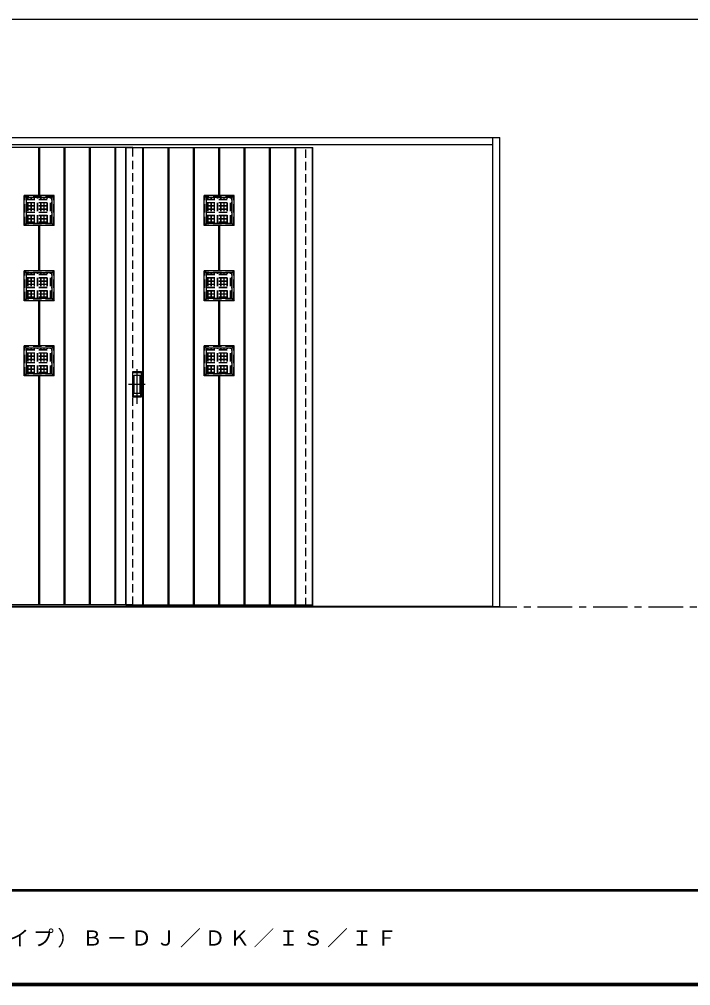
# Model space of a CAD drawing. Units: millimetres, scale not verified. Extents: x -6000 to 5700, y -4307 to 4260.
# Drawn here: x -3176 to -267, y -4205 to -16 of the extents above; entities that cross this region are included whole.
import ezdxf

# ---------------------------------------------------------------- set-up
doc = ezdxf.new("R2010")
doc.units = ezdxf.units.MM
doc.header["$LTSCALE"] = 30
doc.linetypes.add('CHAIN1', pattern=[8, 5, -1, 1, -1])
doc.linetypes.add('DASHED1', pattern=[1.8, 1.2, -0.6])
for name, color, linetype in [('0-1_通り芯', 7, 'CHAIN1'), ('0-2_扉', 7, 'Continuous'), ('0-3_仕上げ', 3, 'Continuous'), ('0-4_枠', 3, 'Continuous'), ('0-6_引手', 7, 'Continuous'), ('0-C_ハッチ', 4, 'Continuous'), ('F-1_枠', 6, 'Continuous'), ('F-A_文字', 7, 'Continuous')]:
    doc.layers.add(name, color=color, linetype=linetype)
doc.styles.add('ＭＳ ゴシック', font='')
doc.styles.get('ＭＳ ゴシック').set_extended_font_data('MS Gothic')

msp = doc.modelspace()

# ---------------------------------------------------------------- linework, layer by layer
at = {"layer": '0-1_通り芯'}
msp.add_line((-5490, -2562.5), (5690, -2562.5), dxfattribs=at)
at = {"layer": '0-2_扉', "color": 3}
for p, q in [((-2684.15, -571.5), (-3494.15, -571.5)), ((-2714.15, -571.5), (-1904.15, -571.5)), ((-2684.15, -2554.5), (-3494.15, -2554.5)), ((-2714.15, -2554.5), (-1904.15, -2554.5)), ((-2714.15, -2562.5), (-2684.15, -2562.5))]:
    msp.add_line(p, q, dxfattribs=at)
at = {"layer": '0-2_扉', "color": 4, "linetype": 'DASHED1'}
for p, q in [((-2684.15, -2554.5), (-2684.15, -571.5)), ((-1934.15, -2559.5), (-1934.15, -557.5)), ((-1904.15, -2559.5), (-1904.15, -557.5))]:
    msp.add_line(p, q, dxfattribs=at)
at = {"layer": '0-3_仕上げ'}
for p, q in [((-3091.15, -779.5), (-3091.15, -571.5)), ((-3087.15, -779.5), (-3087.15, -571.5)), ((-2981.15, -2554.5), (-2981.15, -571.5)), ((-2977.15, -2554.5), (-2977.15, -571.5)), ((-2871.15, -2554.5), (-2871.15, -571.5)), ((-2867.15, -2554.5), (-2867.15, -571.5)), ((-2761.15, -2554.5), (-2761.15, -571.5)), ((-2757.15, -2554.5), (-2757.15, -571.5)), ((-2714.15, -2554.5), (-2714.15, -571.5)), ((-2712.15, -2554.5), (-2712.15, -571.5)), ((-2641.15, -2554.5), (-2641.15, -571.5)), ((-2637.15, -2554.5), (-2637.15, -571.5)), ((-2531.15, -2554.5), (-2531.15, -571.5)), ((-2527.15, -2554.5), (-2527.15, -571.5)), ((-2421.15, -2554.5), (-2421.15, -571.5)), ((-2417.15, -2554.5), (-2417.15, -571.5)), ((-2311.15, -779.5), (-2311.15, -571.5)), ((-2307.15, -779.5), (-2307.15, -571.5)), ((-2201.15, -2554.5), (-2201.15, -571.5)), ((-2197.15, -2554.5), (-2197.15, -571.5)), ((-2091.15, -2554.5), (-2091.15, -571.5)), ((-2087.15, -2554.5), (-2087.15, -571.5)), ((-1981.15, -2554.5), (-1981.15, -571.5)), ((-1977.15, -2554.5), (-1977.15, -571.5)), ((-1906.15, -2554.5), (-1906.15, -571.5)), ((-1904.15, -2554.5), (-1904.15, -571.5)), ((-3024.15, -779.5), (-3154.15, -779.5)), ((-3154.15, -909.5), (-3154.15, -779.5)), ((-3154.15, -779.5), (-3145.15, -788.5)), ((-3033.15, -788.5), (-3145.15, -788.5)), ((-3145.15, -900.5), (-3145.15, -788.5)), ((-3033.15, -788.5), (-3024.15, -779.5)), ((-3033.15, -900.5), (-3033.15, -788.5)), ((-3024.15, -909.5), (-3024.15, -779.5)), ((-2244.15, -779.5), (-2374.15, -779.5)), ((-2374.15, -909.5), (-2374.15, -779.5)), ((-2374.15, -779.5), (-2365.15, -788.5)), ((-2253.15, -788.5), (-2365.15, -788.5)), ((-2365.15, -900.5), (-2365.15, -788.5)), ((-2253.15, -788.5), (-2244.15, -779.5)), ((-2253.15, -900.5), (-2253.15, -788.5)), ((-2244.15, -909.5), (-2244.15, -779.5)), ((-3024.15, -909.5), (-3154.15, -909.5)), ((-3091.15, -1105.5), (-3091.15, -909.5)), ((-3087.15, -1105.5), (-3087.15, -909.5)), ((-3033.15, -900.5), (-3024.15, -909.5)), ((-2244.15, -909.5), (-2374.15, -909.5)), ((-2311.15, -1105.5), (-2311.15, -909.5)), ((-2307.15, -1105.5), (-2307.15, -909.5)), ((-2253.15, -900.5), (-2244.15, -909.5)), ((-3024.15, -1105.5), (-3154.15, -1105.5)), ((-3154.15, -1235.5), (-3154.15, -1105.5)), ((-3154.15, -1105.5), (-3145.15, -1114.5)), ((-3033.15, -1114.5), (-3145.15, -1114.5)), ((-3145.15, -1226.5), (-3145.15, -1114.5)), ((-3033.15, -1114.5), (-3024.15, -1105.5)), ((-3033.15, -1226.5), (-3033.15, -1114.5)), ((-3024.15, -1235.5), (-3024.15, -1105.5)), ((-2244.15, -1105.5), (-2374.15, -1105.5)), ((-2374.15, -1235.5), (-2374.15, -1105.5)), ((-2374.15, -1105.5), (-2365.15, -1114.5)), ((-2253.15, -1114.5), (-2365.15, -1114.5)), ((-2365.15, -1226.5), (-2365.15, -1114.5)), ((-2253.15, -1114.5), (-2244.15, -1105.5)), ((-2253.15, -1226.5), (-2253.15, -1114.5)), ((-2244.15, -1235.5), (-2244.15, -1105.5)), ((-3024.15, -1235.5), (-3154.15, -1235.5)), ((-3091.15, -1431.5), (-3091.15, -1235.5)), ((-3087.15, -1431.5), (-3087.15, -1235.5)), ((-3033.15, -1226.5), (-3024.15, -1235.5)), ((-2244.15, -1235.5), (-2374.15, -1235.5)), ((-2311.15, -1431.5), (-2311.15, -1235.5)), ((-2307.15, -1431.5), (-2307.15, -1235.5)), ((-2253.15, -1226.5), (-2244.15, -1235.5)), ((-3024.15, -1431.5), (-3154.15, -1431.5)), ((-3154.15, -1561.5), (-3154.15, -1431.5)), ((-3154.15, -1431.5), (-3145.15, -1440.5)), ((-3033.15, -1440.5), (-3145.15, -1440.5)), ((-3145.15, -1552.5), (-3145.15, -1440.5)), ((-3033.15, -1440.5), (-3024.15, -1431.5)), ((-3033.15, -1552.5), (-3033.15, -1440.5)), ((-3024.15, -1561.5), (-3024.15, -1431.5)), ((-2244.15, -1431.5), (-2374.15, -1431.5)), ((-2374.15, -1561.5), (-2374.15, -1431.5)), ((-2374.15, -1431.5), (-2365.15, -1440.5)), ((-2253.15, -1440.5), (-2365.15, -1440.5)), ((-2365.15, -1552.5), (-2365.15, -1440.5)), ((-2253.15, -1440.5), (-2244.15, -1431.5)), ((-2253.15, -1552.5), (-2253.15, -1440.5)), ((-2244.15, -1561.5), (-2244.15, -1431.5)), ((-3024.15, -1561.5), (-3154.15, -1561.5)), ((-3091.15, -2554.5), (-3091.15, -1561.5)), ((-3087.15, -2554.5), (-3087.15, -1561.5)), ((-3033.15, -1552.5), (-3024.15, -1561.5)), ((-2244.15, -1561.5), (-2374.15, -1561.5)), ((-2311.15, -2554.5), (-2311.15, -1561.5)), ((-2307.15, -2554.5), (-2307.15, -1561.5)), ((-2253.15, -1552.5), (-2244.15, -1561.5))]:
    msp.add_line(p, q, dxfattribs=at)
at = {"layer": '0-3_仕上げ', "color": 7}
for p, q in [((-3089.15, -779.5), (-3089.15, -571.5)), ((-2979.15, -2554.5), (-2979.15, -571.5)), ((-2869.15, -2554.5), (-2869.15, -571.5)), ((-2759.15, -2554.5), (-2759.15, -571.5)), ((-2639.15, -2554.5), (-2639.15, -571.5)), ((-2529.15, -2554.5), (-2529.15, -571.5)), ((-2419.15, -2554.5), (-2419.15, -571.5)), ((-2309.15, -779.5), (-2309.15, -571.5)), ((-2199.15, -2554.5), (-2199.15, -571.5)), ((-2089.15, -2554.5), (-2089.15, -571.5)), ((-1979.15, -2554.5), (-1979.15, -571.5)), ((-3089.15, -1105.5), (-3089.15, -909.5)), ((-2309.15, -1105.5), (-2309.15, -909.5)), ((-3089.15, -1431.5), (-3089.15, -1235.5)), ((-2309.15, -1431.5), (-2309.15, -1235.5)), ((-3089.15, -2554.5), (-3089.15, -1561.5)), ((-2309.15, -2554.5), (-2309.15, -1561.5))]:
    msp.add_line(p, q, dxfattribs=at)
at = {"layer": '0-3_仕上げ', "linetype": 'DASHED1'}
for p, q in [((-3026.15, -781.5), (-3152.15, -781.5)), ((-3026.15, -907.5), (-3026.15, -781.5)), ((-2246.15, -781.5), (-2372.15, -781.5)), ((-2246.15, -907.5), (-2246.15, -781.5)), ((-3026.15, -1107.5), (-3152.15, -1107.5)), ((-3026.15, -1233.5), (-3026.15, -1107.5)), ((-2246.15, -1107.5), (-2372.15, -1107.5)), ((-2246.15, -1233.5), (-2246.15, -1107.5)), ((-3026.15, -1433.5), (-3152.15, -1433.5)), ((-3026.15, -1559.5), (-3026.15, -1433.5)), ((-2246.15, -1433.5), (-2372.15, -1433.5)), ((-2246.15, -1559.5), (-2246.15, -1433.5))]:
    msp.add_line(p, q, dxfattribs=at)
for points in [[(-3026.15, -907.5), (-3152.15, -907.5), (-3152.15, -781.5)], [(-2246.15, -907.5), (-2372.15, -907.5), (-2372.15, -781.5)], [(-3026.15, -1233.5), (-3152.15, -1233.5), (-3152.15, -1107.5)], [(-2246.15, -1233.5), (-2372.15, -1233.5), (-2372.15, -1107.5)], [(-3026.15, -1559.5), (-3152.15, -1559.5), (-3152.15, -1433.5)], [(-2246.15, -1559.5), (-2372.15, -1559.5), (-2372.15, -1433.5)]]:
    msp.add_lwpolyline(points, dxfattribs=at)
at = {"layer": '0-3_仕上げ'}
for points in [[(-3033.15, -900.5), (-3145.15, -900.5), (-3154.15, -909.5)], [(-2253.15, -900.5), (-2365.15, -900.5), (-2374.15, -909.5)], [(-3033.15, -1226.5), (-3145.15, -1226.5), (-3154.15, -1235.5)], [(-2253.15, -1226.5), (-2365.15, -1226.5), (-2374.15, -1235.5)], [(-3033.15, -1552.5), (-3145.15, -1552.5), (-3154.15, -1561.5)], [(-2253.15, -1552.5), (-2365.15, -1552.5), (-2374.15, -1561.5)]]:
    msp.add_lwpolyline(points, dxfattribs=at)
at = {"layer": '0-4_枠'}
for p, q in [((-4301.15, -527.5), (-1094.15, -527.5)), ((-1124.15, -2562.5), (-1124.15, -527.5)), ((-1094.15, -2562.5), (-1094.15, -527.5)), ((-4271.15, -557.5), (-1124.15, -557.5)), ((-4271.15, -2559.5), (-1124.15, -2559.5)), ((-4271.15, -2562.5), (-1124.15, -2562.5)), ((-1094.15, -2562.5), (-1124.15, -2562.5))]:
    msp.add_line(p, q, dxfattribs=at)
at = {"layer": '0-6_引手'}
for p, q in [((-2684.15, -1542), (-2646.15, -1542)), ((-2684.15, -1652), (-2684.15, -1542)), ((-2646.15, -1652), (-2646.15, -1542)), ((-2677.65, -1558), (-2652.65, -1558)), ((-2677.65, -1636), (-2677.65, -1558)), ((-2652.65, -1636), (-2652.65, -1558)), ((-2684.15, -1652), (-2646.15, -1652)), ((-2677.65, -1636), (-2652.65, -1636))]:
    msp.add_line(p, q, dxfattribs=at)
at = {"layer": '0-6_引手', "linetype": 'CHAIN1'}
for p, q in [((-2665.15, -1682.23), (-2665.15, -1511.38)), ((-2703.22, -1597), (-2630.71, -1597))]:
    msp.add_line(p, q, dxfattribs=at)
at = {"layer": '0-6_引手', "linetype": 'DASHED1'}
for p, q in [((-2649.15, -1648), (-2649.15, -1546)), ((-2681.15, -1648), (-2649.15, -1648))]:
    msp.add_line(p, q, dxfattribs=at)
msp.add_lwpolyline([(-2681.15, -1648), (-2681.15, -1546), (-2649.15, -1546)], dxfattribs=at)
at = {"layer": '0-C_ハッチ', "linetype": 'DASHED1'}
for p, q in [((-3145.15, -795), (-3033.15, -795)), ((-3145.15, -796), (-3033.15, -796)), ((-3138.65, -900.5), (-3138.65, -788.5)), ((-3137.65, -900.5), (-3137.65, -788.5)), ((-3124.65, -900.5), (-3124.65, -788.5)), ((-3123.65, -900.5), (-3123.65, -788.5)), ((-3110.65, -900.5), (-3110.65, -788.5)), ((-3109.65, -900.5), (-3109.65, -788.5)), ((-3096.65, -900.5), (-3096.65, -788.5)), ((-3095.65, -900.5), (-3095.65, -788.5)), ((-3082.65, -900.5), (-3082.65, -788.5)), ((-3081.65, -900.5), (-3081.65, -788.5)), ((-3068.65, -900.5), (-3068.65, -788.5)), ((-3067.65, -900.5), (-3067.65, -788.5)), ((-3054.65, -900.5), (-3054.65, -788.5)), ((-3053.65, -900.5), (-3053.65, -788.5)), ((-3040.65, -900.5), (-3040.65, -788.5)), ((-3039.65, -900.5), (-3039.65, -788.5)), ((-2365.15, -795), (-2253.15, -795)), ((-2365.15, -796), (-2253.15, -796)), ((-2358.65, -900.5), (-2358.65, -788.5)), ((-2357.65, -900.5), (-2357.65, -788.5)), ((-2344.65, -900.5), (-2344.65, -788.5)), ((-2343.65, -900.5), (-2343.65, -788.5)), ((-2330.65, -900.5), (-2330.65, -788.5)), ((-2329.65, -900.5), (-2329.65, -788.5)), ((-2316.65, -900.5), (-2316.65, -788.5)), ((-2315.65, -900.5), (-2315.65, -788.5)), ((-2302.65, -900.5), (-2302.65, -788.5)), ((-2301.65, -900.5), (-2301.65, -788.5)), ((-2288.65, -900.5), (-2288.65, -788.5)), ((-2287.65, -900.5), (-2287.65, -788.5)), ((-2274.65, -900.5), (-2274.65, -788.5)), ((-2273.65, -900.5), (-2273.65, -788.5)), ((-2260.65, -900.5), (-2260.65, -788.5)), ((-2259.65, -900.5), (-2259.65, -788.5)), ((-3145.15, -809), (-3033.15, -809)), ((-3145.15, -810), (-3033.15, -810)), ((-3145.15, -823), (-3033.15, -823)), ((-3145.15, -824), (-3033.15, -824)), ((-3145.15, -837), (-3033.15, -837)), ((-2365.15, -809), (-2253.15, -809)), ((-2365.15, -810), (-2253.15, -810)), ((-2365.15, -823), (-2253.15, -823)), ((-2365.15, -824), (-2253.15, -824)), ((-2365.15, -837), (-2253.15, -837)), ((-3145.15, -838), (-3033.15, -838)), ((-3145.15, -851), (-3033.15, -851)), ((-3145.15, -852), (-3033.15, -852)), ((-3145.15, -865), (-3033.15, -865)), ((-3145.15, -866), (-3033.15, -866)), ((-3145.15, -879), (-3033.15, -879)), ((-2365.15, -838), (-2253.15, -838)), ((-2365.15, -851), (-2253.15, -851)), ((-2365.15, -852), (-2253.15, -852)), ((-2365.15, -865), (-2253.15, -865)), ((-2365.15, -866), (-2253.15, -866)), ((-2365.15, -879), (-2253.15, -879)), ((-3145.15, -880), (-3033.15, -880)), ((-3145.15, -893), (-3033.15, -893)), ((-3145.15, -894), (-3033.15, -894)), ((-2365.15, -880), (-2253.15, -880)), ((-2365.15, -893), (-2253.15, -893)), ((-2365.15, -894), (-2253.15, -894)), ((-3145.15, -1121), (-3033.15, -1121)), ((-3145.15, -1122), (-3033.15, -1122)), ((-3138.65, -1226.5), (-3138.65, -1114.5)), ((-3137.65, -1226.5), (-3137.65, -1114.5)), ((-3124.65, -1226.5), (-3124.65, -1114.5)), ((-3123.65, -1226.5), (-3123.65, -1114.5)), ((-3110.65, -1226.5), (-3110.65, -1114.5)), ((-3109.65, -1226.5), (-3109.65, -1114.5)), ((-3096.65, -1226.5), (-3096.65, -1114.5)), ((-3095.65, -1226.5), (-3095.65, -1114.5)), ((-3082.65, -1226.5), (-3082.65, -1114.5)), ((-3081.65, -1226.5), (-3081.65, -1114.5)), ((-3068.65, -1226.5), (-3068.65, -1114.5)), ((-3067.65, -1226.5), (-3067.65, -1114.5)), ((-3054.65, -1226.5), (-3054.65, -1114.5)), ((-3053.65, -1226.5), (-3053.65, -1114.5)), ((-3040.65, -1226.5), (-3040.65, -1114.5)), ((-3039.65, -1226.5), (-3039.65, -1114.5)), ((-2365.15, -1121), (-2253.15, -1121)), ((-2365.15, -1122), (-2253.15, -1122)), ((-2358.65, -1226.5), (-2358.65, -1114.5)), ((-2357.65, -1226.5), (-2357.65, -1114.5)), ((-2344.65, -1226.5), (-2344.65, -1114.5)), ((-2343.65, -1226.5), (-2343.65, -1114.5)), ((-2330.65, -1226.5), (-2330.65, -1114.5)), ((-2329.65, -1226.5), (-2329.65, -1114.5)), ((-2316.65, -1226.5), (-2316.65, -1114.5)), ((-2315.65, -1226.5), (-2315.65, -1114.5)), ((-2302.65, -1226.5), (-2302.65, -1114.5)), ((-2301.65, -1226.5), (-2301.65, -1114.5)), ((-2288.65, -1226.5), (-2288.65, -1114.5)), ((-2287.65, -1226.5), (-2287.65, -1114.5)), ((-2274.65, -1226.5), (-2274.65, -1114.5)), ((-2273.65, -1226.5), (-2273.65, -1114.5)), ((-2260.65, -1226.5), (-2260.65, -1114.5)), ((-2259.65, -1226.5), (-2259.65, -1114.5)), ((-3145.15, -1135), (-3033.15, -1135)), ((-3145.15, -1136), (-3033.15, -1136)), ((-3145.15, -1149), (-3033.15, -1149)), ((-3145.15, -1150), (-3033.15, -1150)), ((-3145.15, -1163), (-3033.15, -1163)), ((-3145.15, -1164), (-3033.15, -1164)), ((-2365.15, -1135), (-2253.15, -1135)), ((-2365.15, -1136), (-2253.15, -1136)), ((-2365.15, -1149), (-2253.15, -1149)), ((-2365.15, -1150), (-2253.15, -1150)), ((-2365.15, -1163), (-2253.15, -1163)), ((-2365.15, -1164), (-2253.15, -1164)), ((-3145.15, -1177), (-3033.15, -1177)), ((-3145.15, -1178), (-3033.15, -1178)), ((-3145.15, -1191), (-3033.15, -1191)), ((-3145.15, -1192), (-3033.15, -1192)), ((-3145.15, -1205), (-3033.15, -1205)), ((-3145.15, -1206), (-3033.15, -1206)), ((-2365.15, -1177), (-2253.15, -1177)), ((-2365.15, -1178), (-2253.15, -1178)), ((-2365.15, -1191), (-2253.15, -1191)), ((-2365.15, -1192), (-2253.15, -1192)), ((-2365.15, -1205), (-2253.15, -1205)), ((-2365.15, -1206), (-2253.15, -1206)), ((-3145.15, -1219), (-3033.15, -1219)), ((-3145.15, -1220), (-3033.15, -1220)), ((-2365.15, -1219), (-2253.15, -1219)), ((-2365.15, -1220), (-2253.15, -1220)), ((-3145.15, -1447), (-3033.15, -1447)), ((-3145.15, -1448), (-3033.15, -1448)), ((-3145.15, -1461), (-3033.15, -1461)), ((-3145.15, -1462), (-3033.15, -1462)), ((-3138.65, -1552.5), (-3138.65, -1440.5)), ((-3137.65, -1552.5), (-3137.65, -1440.5)), ((-3124.65, -1552.5), (-3124.65, -1440.5)), ((-3123.65, -1552.5), (-3123.65, -1440.5)), ((-3110.65, -1552.5), (-3110.65, -1440.5)), ((-3109.65, -1552.5), (-3109.65, -1440.5)), ((-3096.65, -1552.5), (-3096.65, -1440.5)), ((-3095.65, -1552.5), (-3095.65, -1440.5)), ((-3082.65, -1552.5), (-3082.65, -1440.5)), ((-3081.65, -1552.5), (-3081.65, -1440.5)), ((-3068.65, -1552.5), (-3068.65, -1440.5)), ((-3067.65, -1552.5), (-3067.65, -1440.5)), ((-3054.65, -1552.5), (-3054.65, -1440.5)), ((-3053.65, -1552.5), (-3053.65, -1440.5)), ((-3040.65, -1552.5), (-3040.65, -1440.5)), ((-3039.65, -1552.5), (-3039.65, -1440.5)), ((-2365.15, -1447), (-2253.15, -1447)), ((-2365.15, -1448), (-2253.15, -1448)), ((-2365.15, -1461), (-2253.15, -1461)), ((-2365.15, -1462), (-2253.15, -1462)), ((-2358.65, -1552.5), (-2358.65, -1440.5)), ((-2357.65, -1552.5), (-2357.65, -1440.5)), ((-2344.65, -1552.5), (-2344.65, -1440.5)), ((-2343.65, -1552.5), (-2343.65, -1440.5)), ((-2330.65, -1552.5), (-2330.65, -1440.5)), ((-2329.65, -1552.5), (-2329.65, -1440.5)), ((-2316.65, -1552.5), (-2316.65, -1440.5)), ((-2315.65, -1552.5), (-2315.65, -1440.5)), ((-2302.65, -1552.5), (-2302.65, -1440.5)), ((-2301.65, -1552.5), (-2301.65, -1440.5)), ((-2288.65, -1552.5), (-2288.65, -1440.5)), ((-2287.65, -1552.5), (-2287.65, -1440.5)), ((-2274.65, -1552.5), (-2274.65, -1440.5)), ((-2273.65, -1552.5), (-2273.65, -1440.5)), ((-2260.65, -1552.5), (-2260.65, -1440.5)), ((-2259.65, -1552.5), (-2259.65, -1440.5)), ((-3145.15, -1475), (-3033.15, -1475)), ((-3145.15, -1476), (-3033.15, -1476)), ((-3145.15, -1489), (-3033.15, -1489)), ((-3145.15, -1490), (-3033.15, -1490)), ((-3145.15, -1503), (-3033.15, -1503)), ((-3145.15, -1504), (-3033.15, -1504)), ((-2365.15, -1475), (-2253.15, -1475)), ((-2365.15, -1476), (-2253.15, -1476)), ((-2365.15, -1489), (-2253.15, -1489)), ((-2365.15, -1490), (-2253.15, -1490)), ((-2365.15, -1503), (-2253.15, -1503)), ((-2365.15, -1504), (-2253.15, -1504)), ((-3145.15, -1517), (-3033.15, -1517)), ((-3145.15, -1518), (-3033.15, -1518)), ((-3145.15, -1531), (-3033.15, -1531)), ((-3145.15, -1532), (-3033.15, -1532)), ((-3145.15, -1545), (-3033.15, -1545)), ((-3145.15, -1546), (-3033.15, -1546)), ((-2365.15, -1517), (-2253.15, -1517)), ((-2365.15, -1518), (-2253.15, -1518)), ((-2365.15, -1531), (-2253.15, -1531)), ((-2365.15, -1532), (-2253.15, -1532)), ((-2365.15, -1545), (-2253.15, -1545)), ((-2365.15, -1546), (-2253.15, -1546))]:
    msp.add_line(p, q, dxfattribs=at)
at = {"layer": 'F-1_枠'}
for p, q in [((-6000, -15.5), (5700, -15.5)), ((5700, -3790), (-6000, -3790)), ((5700, -3795), (-6000, -3795)), ((5700, -4195), (-6000, -4195)), ((5700, -4200), (-6000, -4200)), ((5700, -4205), (-6000, -4205))]:
    msp.add_line(p, q, dxfattribs=at)

# ---------------------------------------------------------------- texts
at = {"layer": 'F-A_文字', "insert": (-5240, -4040), "char_height": 65.98, "attachment_point": 7, "style": 'ＭＳ ゴシック'}
msp.add_mtext('\\T1.18;ドレタス\u3000H20\\~３枚引き込み戸（レールタイプ）Ｂ－ＤＪ／ＤＫ／ＩＳ／ＩＦ', dxfattribs=at)

doc.saveas('drawing.dxf')
